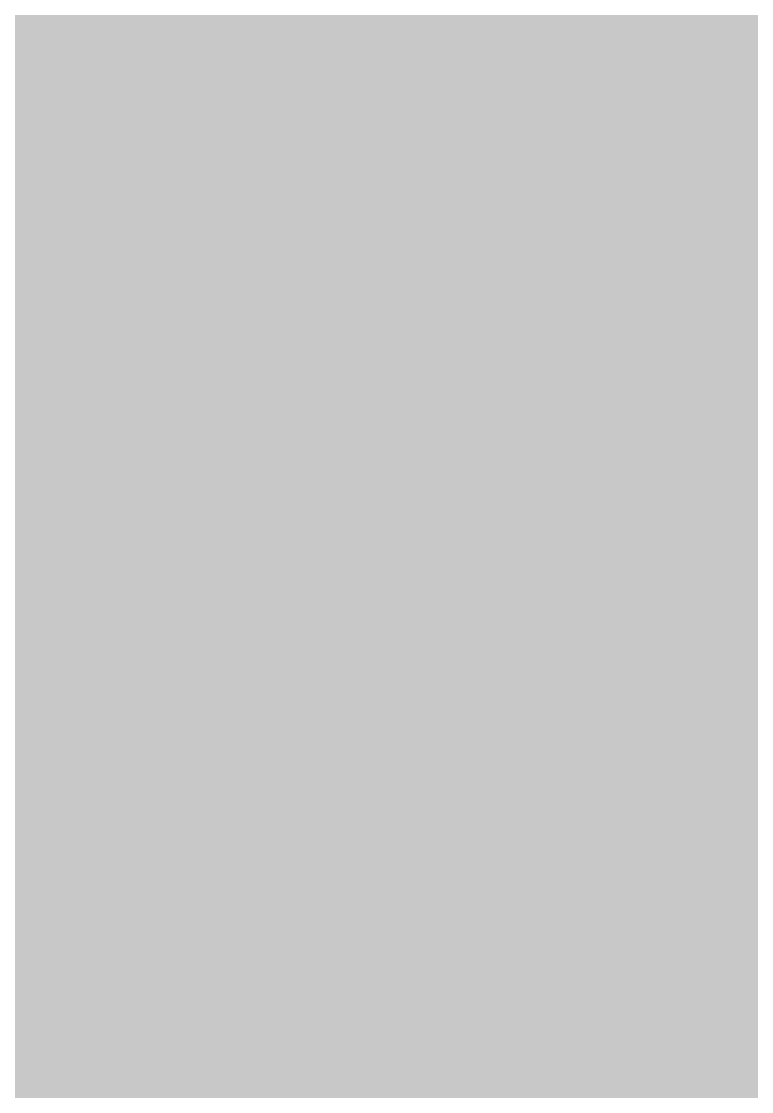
# Model space of a CAD drawing. Header units: inches. Extents: x 0 to 841, y 0 to 594.
# Drawn here: x 789.639 to 790.217, y 409.287 to 410.136 of the extents above; entities that cross this region are included whole.
import ezdxf

# ---------------------------------------------------------------- set-up
doc = ezdxf.new("R2010")
doc.units = ezdxf.units.IN
doc.layers.add('Sheet', color=255, linetype='Continuous')

msp = doc.modelspace()

# ---------------------------------------------------------------- linework, layer by layer
at = {"layer": 'Sheet'}
for points in [[(790.02077, 415.49456, 0.7493, 0.7493, 0), (790.02077, 409.9696, 0.7493, 0.7493, 0)], [(790.02077, 415.00045, 0.29972, 0.29972, 0), (790.02077, 409.9696, 0.29972, 0.29972, 0)], [(789.48179, 410.10436, 0.29972, 0.29972, 0), (789.5267, 410.10436, 0.29972, 0.29972, 0), (789.5267, 410.14927, 0.29972, 0.29972, 0), (789.5267, 410.14927, 0.29972, 0.29972, 0), (789.5267, 410.19419, 0.29972, 0.29972, 0), (789.5267, 410.19419, 0.29972, 0.29972, 0), (789.57162, 410.23911, 0.29972, 0.29972, 0), (789.57162, 410.23911, 0.29972, 0.29972, 0), (789.57162, 410.28403, 0.29972, 0.29972, 0), (789.61653, 410.28403, 0.29972, 0.29972, 0), (789.61653, 410.32895, 0.29972, 0.29972, 0)], [(789.48179, 410.10436, 0.29972, 0.29972, 0), (789.5267, 410.10436, 0.29972, 0.29972, 0), (789.5267, 410.14927, 0.29972, 0.29972, 0), (789.5267, 410.14927, 0.29972, 0.29972, 0), (789.5267, 410.19419, 0.29972, 0.29972, 0), (789.5267, 410.19419, 0.29972, 0.29972, 0), (789.57162, 410.23911, 0.29972, 0.29972, 0), (789.57162, 410.23911, 0.29972, 0.29972, 0), (789.57162, 410.28403, 0.29972, 0.29972, 0), (789.61653, 410.28403, 0.29972, 0.29972, 0), (789.61653, 410.32895, 0.29972, 0.29972, 0)], [(789.48179, 410.10436, 0.29972, 0.29972, 0), (789.5267, 410.10436, 0.29972, 0.29972, 0), (789.5267, 410.14927, 0.29972, 0.29972, 0), (789.5267, 410.14927, 0.29972, 0.29972, 0), (789.5267, 410.19419, 0.29972, 0.29972, 0), (789.5267, 410.19419, 0.29972, 0.29972, 0), (789.57162, 410.23911, 0.29972, 0.29972, 0), (789.57162, 410.23911, 0.29972, 0.29972, 0), (789.57162, 410.28403, 0.29972, 0.29972, 0), (789.61653, 410.28403, 0.29972, 0.29972, 0), (789.61653, 410.32895, 0.29972, 0.29972, 0)], [(789.48179, 410.10436, 0.29972, 0.29972, 0), (789.5267, 410.10436, 0.29972, 0.29972, 0), (789.5267, 410.14927, 0.29972, 0.29972, 0), (789.5267, 410.14927, 0.29972, 0.29972, 0), (789.5267, 410.19419, 0.29972, 0.29972, 0), (789.5267, 410.19419, 0.29972, 0.29972, 0), (789.57162, 410.23911, 0.29972, 0.29972, 0), (789.57162, 410.23911, 0.29972, 0.29972, 0), (789.57162, 410.28403, 0.29972, 0.29972, 0), (789.61653, 410.28403, 0.29972, 0.29972, 0), (789.61653, 410.32895, 0.29972, 0.29972, 0)], [(790.02077, 409.9696, 0.7493, 0.7493, 0), (752.51624, 409.9696, 0.7493, 0.7493, 0)], [(790.02077, 409.9696, 0.7493, 0.7493, 0), (790.02077, 404.48956, 0.7493, 0.7493, 0)], [(790.02077, 409.9696, 0.7493, 0.7493, 0), (790.02077, 409.9696, 0.7493, 0.7493, 0), (795.00641, 409.9696, 0.7493, 0.7493, 0)], [(790.02077, 404.98367, 0.29972, 0.29972, 0), (790.02077, 409.9696, 0.29972, 0.29972, 0)], [(790.02077, 409.4755, 0.29972, 0.29972, 0), (789.97586, 409.4755, 0.29972, 0.29972, 0), (789.97586, 409.4755, 0.29972, 0.29972, 0), (789.93094, 409.4755, 0.29972, 0.29972, 0), (789.88603, 409.4755, 0.29972, 0.29972, 0), (789.88603, 409.4755, 0.29972, 0.29972, 0), (789.84111, 409.52042, 0.29972, 0.29972, 0), (789.84111, 409.52042, 0.29972, 0.29972, 0), (789.7962, 409.52042, 0.29972, 0.29972, 0), (789.7962, 409.52042, 0.29972, 0.29972, 0), (789.75128, 409.52042, 0.29972, 0.29972, 0), (789.75128, 409.56534, 0.29972, 0.29972, 0), (789.70637, 409.56534, 0.29972, 0.29972, 0), (789.70637, 409.56534, 0.29972, 0.29972, 0), (789.66145, 409.61025, 0.29972, 0.29972, 0), (789.66145, 409.61025, 0.29972, 0.29972, 0), (789.61653, 409.61025, 0.29972, 0.29972, 0), (789.61653, 409.65517, 0.29972, 0.29972, 0), (789.61653, 409.65517, 0.29972, 0.29972, 0), (789.57162, 409.65517, 0.29972, 0.29972, 0), (789.57162, 409.70009, 0.29972, 0.29972, 0), (789.57162, 409.70009, 0.29972, 0.29972, 0), (789.5267, 409.74501, 0.29972, 0.29972, 0), (789.5267, 409.74501, 0.29972, 0.29972, 0), (789.5267, 409.78993, 0.29972, 0.29972, 0), (789.5267, 409.78993, 0.29972, 0.29972, 0), (789.5267, 409.83485, 0.29972, 0.29972, 0), (789.48179, 409.83485, 0.29972, 0.29972, 0)], [(790.02077, 409.4755, 0.29972, 0.29972, 0), (789.97586, 409.4755, 0.29972, 0.29972, 0), (789.97586, 409.4755, 0.29972, 0.29972, 0), (789.93094, 409.4755, 0.29972, 0.29972, 0), (789.88603, 409.4755, 0.29972, 0.29972, 0), (789.88603, 409.4755, 0.29972, 0.29972, 0), (789.84111, 409.52042, 0.29972, 0.29972, 0), (789.84111, 409.52042, 0.29972, 0.29972, 0), (789.7962, 409.52042, 0.29972, 0.29972, 0), (789.7962, 409.52042, 0.29972, 0.29972, 0), (789.75128, 409.52042, 0.29972, 0.29972, 0), (789.75128, 409.56534, 0.29972, 0.29972, 0), (789.70637, 409.56534, 0.29972, 0.29972, 0), (789.70637, 409.56534, 0.29972, 0.29972, 0), (789.66145, 409.61025, 0.29972, 0.29972, 0), (789.66145, 409.61025, 0.29972, 0.29972, 0), (789.61653, 409.61025, 0.29972, 0.29972, 0), (789.61653, 409.65517, 0.29972, 0.29972, 0), (789.61653, 409.65517, 0.29972, 0.29972, 0), (789.57162, 409.65517, 0.29972, 0.29972, 0), (789.57162, 409.70009, 0.29972, 0.29972, 0), (789.57162, 409.70009, 0.29972, 0.29972, 0), (789.5267, 409.74501, 0.29972, 0.29972, 0), (789.5267, 409.74501, 0.29972, 0.29972, 0), (789.5267, 409.78993, 0.29972, 0.29972, 0), (789.5267, 409.78993, 0.29972, 0.29972, 0), (789.5267, 409.83485, 0.29972, 0.29972, 0), (789.48179, 409.83485, 0.29972, 0.29972, 0)], [(790.02077, 409.4755, 0.29972, 0.29972, 0), (789.97586, 409.4755, 0.29972, 0.29972, 0), (789.97586, 409.4755, 0.29972, 0.29972, 0), (789.93094, 409.4755, 0.29972, 0.29972, 0), (789.88603, 409.4755, 0.29972, 0.29972, 0), (789.88603, 409.4755, 0.29972, 0.29972, 0), (789.84111, 409.52042, 0.29972, 0.29972, 0), (789.84111, 409.52042, 0.29972, 0.29972, 0), (789.7962, 409.52042, 0.29972, 0.29972, 0), (789.7962, 409.52042, 0.29972, 0.29972, 0), (789.75128, 409.52042, 0.29972, 0.29972, 0), (789.75128, 409.56534, 0.29972, 0.29972, 0), (789.70637, 409.56534, 0.29972, 0.29972, 0), (789.70637, 409.56534, 0.29972, 0.29972, 0), (789.66145, 409.61025, 0.29972, 0.29972, 0), (789.66145, 409.61025, 0.29972, 0.29972, 0), (789.61653, 409.61025, 0.29972, 0.29972, 0), (789.61653, 409.65517, 0.29972, 0.29972, 0), (789.61653, 409.65517, 0.29972, 0.29972, 0), (789.57162, 409.65517, 0.29972, 0.29972, 0), (789.57162, 409.70009, 0.29972, 0.29972, 0), (789.57162, 409.70009, 0.29972, 0.29972, 0), (789.5267, 409.74501, 0.29972, 0.29972, 0), (789.5267, 409.74501, 0.29972, 0.29972, 0), (789.5267, 409.78993, 0.29972, 0.29972, 0), (789.5267, 409.78993, 0.29972, 0.29972, 0), (789.5267, 409.83485, 0.29972, 0.29972, 0), (789.48179, 409.83485, 0.29972, 0.29972, 0)], [(790.02077, 409.4755, 0.29972, 0.29972, 0), (789.97586, 409.4755, 0.29972, 0.29972, 0), (789.97586, 409.4755, 0.29972, 0.29972, 0), (789.93094, 409.4755, 0.29972, 0.29972, 0), (789.88603, 409.4755, 0.29972, 0.29972, 0), (789.88603, 409.4755, 0.29972, 0.29972, 0), (789.84111, 409.52042, 0.29972, 0.29972, 0), (789.84111, 409.52042, 0.29972, 0.29972, 0), (789.7962, 409.52042, 0.29972, 0.29972, 0), (789.7962, 409.52042, 0.29972, 0.29972, 0), (789.75128, 409.52042, 0.29972, 0.29972, 0), (789.75128, 409.56534, 0.29972, 0.29972, 0), (789.70637, 409.56534, 0.29972, 0.29972, 0), (789.70637, 409.56534, 0.29972, 0.29972, 0), (789.66145, 409.61025, 0.29972, 0.29972, 0), (789.66145, 409.61025, 0.29972, 0.29972, 0), (789.61653, 409.61025, 0.29972, 0.29972, 0), (789.61653, 409.65517, 0.29972, 0.29972, 0), (789.61653, 409.65517, 0.29972, 0.29972, 0), (789.57162, 409.65517, 0.29972, 0.29972, 0), (789.57162, 409.70009, 0.29972, 0.29972, 0), (789.57162, 409.70009, 0.29972, 0.29972, 0), (789.5267, 409.74501, 0.29972, 0.29972, 0), (789.5267, 409.74501, 0.29972, 0.29972, 0), (789.5267, 409.78993, 0.29972, 0.29972, 0), (789.5267, 409.78993, 0.29972, 0.29972, 0), (789.5267, 409.83485, 0.29972, 0.29972, 0), (789.48179, 409.83485, 0.29972, 0.29972, 0)], [(790.3801, 409.61025, 0.29972, 0.29972, 0), (790.33518, 409.61025, 0.29972, 0.29972, 0), (790.33518, 409.61025, 0.29972, 0.29972, 0), (790.33518, 409.56534, 0.29972, 0.29972, 0), (790.29027, 409.56534, 0.29972, 0.29972, 0), (790.29027, 409.56534, 0.29972, 0.29972, 0), (790.24535, 409.52042, 0.29972, 0.29972, 0), (790.24535, 409.52042, 0.29972, 0.29972, 0), (790.20044, 409.52042, 0.29972, 0.29972, 0), (790.20044, 409.52042, 0.29972, 0.29972, 0), (790.15552, 409.52042, 0.29972, 0.29972, 0), (790.15552, 409.4755, 0.29972, 0.29972, 0), (790.11061, 409.4755, 0.29972, 0.29972, 0), (790.11061, 409.4755, 0.29972, 0.29972, 0), (790.06569, 409.4755, 0.29972, 0.29972, 0), (790.06569, 409.4755, 0.29972, 0.29972, 0), (790.02077, 409.4755, 0.29972, 0.29972, 0)], [(790.3801, 409.61025, 0.29972, 0.29972, 0), (790.33518, 409.61025, 0.29972, 0.29972, 0), (790.33518, 409.61025, 0.29972, 0.29972, 0), (790.33518, 409.56534, 0.29972, 0.29972, 0), (790.29027, 409.56534, 0.29972, 0.29972, 0), (790.29027, 409.56534, 0.29972, 0.29972, 0), (790.24535, 409.52042, 0.29972, 0.29972, 0), (790.24535, 409.52042, 0.29972, 0.29972, 0), (790.20044, 409.52042, 0.29972, 0.29972, 0), (790.20044, 409.52042, 0.29972, 0.29972, 0), (790.15552, 409.52042, 0.29972, 0.29972, 0), (790.15552, 409.4755, 0.29972, 0.29972, 0), (790.11061, 409.4755, 0.29972, 0.29972, 0), (790.11061, 409.4755, 0.29972, 0.29972, 0), (790.06569, 409.4755, 0.29972, 0.29972, 0), (790.06569, 409.4755, 0.29972, 0.29972, 0), (790.02077, 409.4755, 0.29972, 0.29972, 0)], [(790.3801, 409.61025, 0.29972, 0.29972, 0), (790.33518, 409.61025, 0.29972, 0.29972, 0), (790.33518, 409.61025, 0.29972, 0.29972, 0), (790.33518, 409.56534, 0.29972, 0.29972, 0), (790.29027, 409.56534, 0.29972, 0.29972, 0), (790.29027, 409.56534, 0.29972, 0.29972, 0), (790.24535, 409.52042, 0.29972, 0.29972, 0), (790.24535, 409.52042, 0.29972, 0.29972, 0), (790.20044, 409.52042, 0.29972, 0.29972, 0), (790.20044, 409.52042, 0.29972, 0.29972, 0), (790.15552, 409.52042, 0.29972, 0.29972, 0), (790.15552, 409.4755, 0.29972, 0.29972, 0), (790.11061, 409.4755, 0.29972, 0.29972, 0), (790.11061, 409.4755, 0.29972, 0.29972, 0), (790.06569, 409.4755, 0.29972, 0.29972, 0), (790.06569, 409.4755, 0.29972, 0.29972, 0), (790.02077, 409.4755, 0.29972, 0.29972, 0)], [(790.3801, 409.61025, 0.29972, 0.29972, 0), (790.33518, 409.61025, 0.29972, 0.29972, 0), (790.33518, 409.61025, 0.29972, 0.29972, 0), (790.33518, 409.56534, 0.29972, 0.29972, 0), (790.29027, 409.56534, 0.29972, 0.29972, 0), (790.29027, 409.56534, 0.29972, 0.29972, 0), (790.24535, 409.52042, 0.29972, 0.29972, 0), (790.24535, 409.52042, 0.29972, 0.29972, 0), (790.20044, 409.52042, 0.29972, 0.29972, 0), (790.20044, 409.52042, 0.29972, 0.29972, 0), (790.15552, 409.52042, 0.29972, 0.29972, 0), (790.15552, 409.4755, 0.29972, 0.29972, 0), (790.11061, 409.4755, 0.29972, 0.29972, 0), (790.11061, 409.4755, 0.29972, 0.29972, 0), (790.06569, 409.4755, 0.29972, 0.29972, 0), (790.06569, 409.4755, 0.29972, 0.29972, 0), (790.02077, 409.4755, 0.29972, 0.29972, 0)], [(790.02077, 409.4755, 0.09906, 0.09906, 0), (789.97586, 409.4755, 0.09906, 0.09906, 0), (789.97586, 409.4755, 0.09906, 0.09906, 0), (789.93094, 409.4755, 0.09906, 0.09906, 0), (789.88603, 409.4755, 0.09906, 0.09906, 0), (789.88603, 409.4755, 0.09906, 0.09906, 0), (789.84111, 409.52042, 0.09906, 0.09906, 0), (789.84111, 409.52042, 0.09906, 0.09906, 0), (789.7962, 409.52042, 0.09906, 0.09906, 0), (789.7962, 409.52042, 0.09906, 0.09906, 0), (789.75128, 409.52042, 0.09906, 0.09906, 0), (789.75128, 409.56534, 0.09906, 0.09906, 0), (789.70637, 409.56534, 0.09906, 0.09906, 0), (789.70637, 409.56534, 0.09906, 0.09906, 0), (789.66145, 409.61025, 0.09906, 0.09906, 0), (789.66145, 409.61025, 0.09906, 0.09906, 0), (789.61653, 409.61025, 0.09906, 0.09906, 0), (789.61653, 409.65517, 0.09906, 0.09906, 0), (789.61653, 409.65517, 0.09906, 0.09906, 0), (789.57162, 409.65517, 0.09906, 0.09906, 0)], [(790.02077, 409.4755, 0.09906, 0.09906, 0), (789.97586, 409.4755, 0.09906, 0.09906, 0), (789.97586, 409.4755, 0.09906, 0.09906, 0), (789.93094, 409.4755, 0.09906, 0.09906, 0), (789.88603, 409.4755, 0.09906, 0.09906, 0), (789.88603, 409.4755, 0.09906, 0.09906, 0), (789.84111, 409.52042, 0.09906, 0.09906, 0), (789.84111, 409.52042, 0.09906, 0.09906, 0), (789.7962, 409.52042, 0.09906, 0.09906, 0), (789.7962, 409.52042, 0.09906, 0.09906, 0), (789.75128, 409.52042, 0.09906, 0.09906, 0), (789.75128, 409.56534, 0.09906, 0.09906, 0), (789.70637, 409.56534, 0.09906, 0.09906, 0), (789.70637, 409.56534, 0.09906, 0.09906, 0), (789.66145, 409.61025, 0.09906, 0.09906, 0), (789.66145, 409.61025, 0.09906, 0.09906, 0), (789.61653, 409.61025, 0.09906, 0.09906, 0), (789.61653, 409.65517, 0.09906, 0.09906, 0), (789.61653, 409.65517, 0.09906, 0.09906, 0), (789.57162, 409.65517, 0.09906, 0.09906, 0)], [(790.02077, 409.4755, 0.09906, 0.09906, 0), (789.97586, 409.4755, 0.09906, 0.09906, 0), (789.97586, 409.4755, 0.09906, 0.09906, 0), (789.93094, 409.4755, 0.09906, 0.09906, 0), (789.88603, 409.4755, 0.09906, 0.09906, 0), (789.88603, 409.4755, 0.09906, 0.09906, 0), (789.84111, 409.52042, 0.09906, 0.09906, 0), (789.84111, 409.52042, 0.09906, 0.09906, 0), (789.7962, 409.52042, 0.09906, 0.09906, 0), (789.7962, 409.52042, 0.09906, 0.09906, 0), (789.75128, 409.52042, 0.09906, 0.09906, 0), (789.75128, 409.56534, 0.09906, 0.09906, 0), (789.70637, 409.56534, 0.09906, 0.09906, 0), (789.70637, 409.56534, 0.09906, 0.09906, 0), (789.66145, 409.61025, 0.09906, 0.09906, 0), (789.66145, 409.61025, 0.09906, 0.09906, 0), (789.61653, 409.61025, 0.09906, 0.09906, 0), (789.61653, 409.65517, 0.09906, 0.09906, 0), (789.61653, 409.65517, 0.09906, 0.09906, 0), (789.57162, 409.65517, 0.09906, 0.09906, 0)], [(790.02077, 409.4755, 0.09906, 0.09906, 0), (789.97586, 409.4755, 0.09906, 0.09906, 0), (789.97586, 409.4755, 0.09906, 0.09906, 0), (789.93094, 409.4755, 0.09906, 0.09906, 0), (789.88603, 409.4755, 0.09906, 0.09906, 0), (789.88603, 409.4755, 0.09906, 0.09906, 0), (789.84111, 409.52042, 0.09906, 0.09906, 0), (789.84111, 409.52042, 0.09906, 0.09906, 0), (789.7962, 409.52042, 0.09906, 0.09906, 0), (789.7962, 409.52042, 0.09906, 0.09906, 0), (789.75128, 409.52042, 0.09906, 0.09906, 0), (789.75128, 409.56534, 0.09906, 0.09906, 0), (789.70637, 409.56534, 0.09906, 0.09906, 0), (789.70637, 409.56534, 0.09906, 0.09906, 0), (789.66145, 409.61025, 0.09906, 0.09906, 0), (789.66145, 409.61025, 0.09906, 0.09906, 0), (789.61653, 409.61025, 0.09906, 0.09906, 0), (789.61653, 409.65517, 0.09906, 0.09906, 0), (789.61653, 409.65517, 0.09906, 0.09906, 0), (789.57162, 409.65517, 0.09906, 0.09906, 0)], [(790.29027, 409.56534, 0.09906, 0.09906, 0), (790.24535, 409.52042, 0.09906, 0.09906, 0), (790.24535, 409.52042, 0.09906, 0.09906, 0), (790.20044, 409.52042, 0.09906, 0.09906, 0), (790.20044, 409.52042, 0.09906, 0.09906, 0), (790.15552, 409.52042, 0.09906, 0.09906, 0), (790.15552, 409.4755, 0.09906, 0.09906, 0), (790.11061, 409.4755, 0.09906, 0.09906, 0), (790.11061, 409.4755, 0.09906, 0.09906, 0), (790.06569, 409.4755, 0.09906, 0.09906, 0), (790.06569, 409.4755, 0.09906, 0.09906, 0), (790.02077, 409.4755, 0.09906, 0.09906, 0)], [(790.29027, 409.56534, 0.09906, 0.09906, 0), (790.24535, 409.52042, 0.09906, 0.09906, 0), (790.24535, 409.52042, 0.09906, 0.09906, 0), (790.20044, 409.52042, 0.09906, 0.09906, 0), (790.20044, 409.52042, 0.09906, 0.09906, 0), (790.15552, 409.52042, 0.09906, 0.09906, 0), (790.15552, 409.4755, 0.09906, 0.09906, 0), (790.11061, 409.4755, 0.09906, 0.09906, 0), (790.11061, 409.4755, 0.09906, 0.09906, 0), (790.06569, 409.4755, 0.09906, 0.09906, 0), (790.06569, 409.4755, 0.09906, 0.09906, 0), (790.02077, 409.4755, 0.09906, 0.09906, 0)], [(790.29027, 409.56534, 0.09906, 0.09906, 0), (790.24535, 409.52042, 0.09906, 0.09906, 0), (790.24535, 409.52042, 0.09906, 0.09906, 0), (790.20044, 409.52042, 0.09906, 0.09906, 0), (790.20044, 409.52042, 0.09906, 0.09906, 0), (790.15552, 409.52042, 0.09906, 0.09906, 0), (790.15552, 409.4755, 0.09906, 0.09906, 0), (790.11061, 409.4755, 0.09906, 0.09906, 0), (790.11061, 409.4755, 0.09906, 0.09906, 0), (790.06569, 409.4755, 0.09906, 0.09906, 0), (790.06569, 409.4755, 0.09906, 0.09906, 0), (790.02077, 409.4755, 0.09906, 0.09906, 0)], [(790.29027, 409.56534, 0.09906, 0.09906, 0), (790.24535, 409.52042, 0.09906, 0.09906, 0), (790.24535, 409.52042, 0.09906, 0.09906, 0), (790.20044, 409.52042, 0.09906, 0.09906, 0), (790.20044, 409.52042, 0.09906, 0.09906, 0), (790.15552, 409.52042, 0.09906, 0.09906, 0), (790.15552, 409.4755, 0.09906, 0.09906, 0), (790.11061, 409.4755, 0.09906, 0.09906, 0), (790.11061, 409.4755, 0.09906, 0.09906, 0), (790.06569, 409.4755, 0.09906, 0.09906, 0), (790.06569, 409.4755, 0.09906, 0.09906, 0), (790.02077, 409.4755, 0.09906, 0.09906, 0)], [(790.02077, 409.20599, 0.29972, 0.29972, 0), (789.97586, 409.20599, 0.29972, 0.29972, 0), (789.93094, 409.20599, 0.29972, 0.29972, 0), (789.88603, 409.20599, 0.29972, 0.29972, 0), (789.84111, 409.20599, 0.29972, 0.29972, 0), (789.84111, 409.25091, 0.29972, 0.29972, 0), (789.7962, 409.25091, 0.29972, 0.29972, 0), (789.75128, 409.25091, 0.29972, 0.29972, 0), (789.70637, 409.25091, 0.29972, 0.29972, 0), (789.66145, 409.29583, 0.29972, 0.29972, 0), (789.66145, 409.29583, 0.29972, 0.29972, 0), (789.61653, 409.34074, 0.29972, 0.29972, 0), (789.57162, 409.34074, 0.29972, 0.29972, 0), (789.57162, 409.34074, 0.29972, 0.29972, 0), (789.5267, 409.38566, 0.29972, 0.29972, 0), (789.48179, 409.43058, 0.29972, 0.29972, 0)], [(790.02077, 409.20599, 0.29972, 0.29972, 0), (789.97586, 409.20599, 0.29972, 0.29972, 0), (789.93094, 409.20599, 0.29972, 0.29972, 0), (789.88603, 409.20599, 0.29972, 0.29972, 0), (789.84111, 409.20599, 0.29972, 0.29972, 0), (789.84111, 409.25091, 0.29972, 0.29972, 0), (789.7962, 409.25091, 0.29972, 0.29972, 0), (789.75128, 409.25091, 0.29972, 0.29972, 0), (789.70637, 409.25091, 0.29972, 0.29972, 0), (789.66145, 409.29583, 0.29972, 0.29972, 0), (789.66145, 409.29583, 0.29972, 0.29972, 0), (789.61653, 409.34074, 0.29972, 0.29972, 0), (789.57162, 409.34074, 0.29972, 0.29972, 0), (789.57162, 409.34074, 0.29972, 0.29972, 0), (789.5267, 409.38566, 0.29972, 0.29972, 0), (789.48179, 409.43058, 0.29972, 0.29972, 0)], [(790.02077, 409.20599, 0.29972, 0.29972, 0), (789.97586, 409.20599, 0.29972, 0.29972, 0), (789.93094, 409.20599, 0.29972, 0.29972, 0), (789.88603, 409.20599, 0.29972, 0.29972, 0), (789.84111, 409.20599, 0.29972, 0.29972, 0), (789.84111, 409.25091, 0.29972, 0.29972, 0), (789.7962, 409.25091, 0.29972, 0.29972, 0), (789.75128, 409.25091, 0.29972, 0.29972, 0), (789.70637, 409.25091, 0.29972, 0.29972, 0), (789.66145, 409.29583, 0.29972, 0.29972, 0), (789.66145, 409.29583, 0.29972, 0.29972, 0), (789.61653, 409.34074, 0.29972, 0.29972, 0), (789.57162, 409.34074, 0.29972, 0.29972, 0), (789.57162, 409.34074, 0.29972, 0.29972, 0), (789.5267, 409.38566, 0.29972, 0.29972, 0), (789.48179, 409.43058, 0.29972, 0.29972, 0)], [(790.02077, 409.20599, 0.29972, 0.29972, 0), (789.97586, 409.20599, 0.29972, 0.29972, 0), (789.93094, 409.20599, 0.29972, 0.29972, 0), (789.88603, 409.20599, 0.29972, 0.29972, 0), (789.84111, 409.20599, 0.29972, 0.29972, 0), (789.84111, 409.25091, 0.29972, 0.29972, 0), (789.7962, 409.25091, 0.29972, 0.29972, 0), (789.75128, 409.25091, 0.29972, 0.29972, 0), (789.70637, 409.25091, 0.29972, 0.29972, 0), (789.66145, 409.29583, 0.29972, 0.29972, 0), (789.66145, 409.29583, 0.29972, 0.29972, 0), (789.61653, 409.34074, 0.29972, 0.29972, 0), (789.57162, 409.34074, 0.29972, 0.29972, 0), (789.57162, 409.34074, 0.29972, 0.29972, 0), (789.5267, 409.38566, 0.29972, 0.29972, 0), (789.48179, 409.43058, 0.29972, 0.29972, 0)], [(790.02077, 409.20599, 0.29972, 0.29972, 0), (789.97586, 409.20599, 0.29972, 0.29972, 0), (789.93094, 409.20599, 0.29972, 0.29972, 0), (789.88603, 409.20599, 0.29972, 0.29972, 0), (789.84111, 409.20599, 0.29972, 0.29972, 0), (789.84111, 409.25091, 0.29972, 0.29972, 0), (789.7962, 409.25091, 0.29972, 0.29972, 0), (789.75128, 409.25091, 0.29972, 0.29972, 0), (789.70637, 409.25091, 0.29972, 0.29972, 0), (789.66145, 409.29583, 0.29972, 0.29972, 0), (789.66145, 409.29583, 0.29972, 0.29972, 0), (789.61653, 409.34074, 0.29972, 0.29972, 0), (789.57162, 409.34074, 0.29972, 0.29972, 0), (789.57162, 409.34074, 0.29972, 0.29972, 0), (789.5267, 409.38566, 0.29972, 0.29972, 0), (789.48179, 409.43058, 0.29972, 0.29972, 0)], [(790.02077, 409.20599, 0.29972, 0.29972, 0), (789.97586, 409.20599, 0.29972, 0.29972, 0), (789.93094, 409.20599, 0.29972, 0.29972, 0), (789.88603, 409.20599, 0.29972, 0.29972, 0), (789.84111, 409.20599, 0.29972, 0.29972, 0), (789.84111, 409.25091, 0.29972, 0.29972, 0), (789.7962, 409.25091, 0.29972, 0.29972, 0), (789.75128, 409.25091, 0.29972, 0.29972, 0), (789.70637, 409.25091, 0.29972, 0.29972, 0), (789.66145, 409.29583, 0.29972, 0.29972, 0), (789.66145, 409.29583, 0.29972, 0.29972, 0), (789.61653, 409.34074, 0.29972, 0.29972, 0), (789.57162, 409.34074, 0.29972, 0.29972, 0), (789.57162, 409.34074, 0.29972, 0.29972, 0), (789.5267, 409.38566, 0.29972, 0.29972, 0), (789.48179, 409.43058, 0.29972, 0.29972, 0)], [(790.3801, 409.29583, 0.29972, 0.29972, 0), (790.33518, 409.29583, 0.29972, 0.29972, 0), (790.29027, 409.25091, 0.29972, 0.29972, 0), (790.29027, 409.25091, 0.29972, 0.29972, 0), (790.24535, 409.25091, 0.29972, 0.29972, 0), (790.20044, 409.25091, 0.29972, 0.29972, 0), (790.15552, 409.20599, 0.29972, 0.29972, 0), (790.11061, 409.20599, 0.29972, 0.29972, 0), (790.11061, 409.20599, 0.29972, 0.29972, 0), (790.06569, 409.20599, 0.29972, 0.29972, 0), (790.02077, 409.20599, 0.29972, 0.29972, 0)], [(790.3801, 409.29583, 0.29972, 0.29972, 0), (790.33518, 409.29583, 0.29972, 0.29972, 0), (790.29027, 409.25091, 0.29972, 0.29972, 0), (790.29027, 409.25091, 0.29972, 0.29972, 0), (790.24535, 409.25091, 0.29972, 0.29972, 0), (790.20044, 409.25091, 0.29972, 0.29972, 0), (790.15552, 409.20599, 0.29972, 0.29972, 0), (790.11061, 409.20599, 0.29972, 0.29972, 0), (790.11061, 409.20599, 0.29972, 0.29972, 0), (790.06569, 409.20599, 0.29972, 0.29972, 0), (790.02077, 409.20599, 0.29972, 0.29972, 0)], [(790.3801, 409.29583, 0.29972, 0.29972, 0), (790.33518, 409.29583, 0.29972, 0.29972, 0), (790.29027, 409.25091, 0.29972, 0.29972, 0), (790.29027, 409.25091, 0.29972, 0.29972, 0), (790.24535, 409.25091, 0.29972, 0.29972, 0), (790.20044, 409.25091, 0.29972, 0.29972, 0), (790.15552, 409.20599, 0.29972, 0.29972, 0), (790.11061, 409.20599, 0.29972, 0.29972, 0), (790.11061, 409.20599, 0.29972, 0.29972, 0), (790.06569, 409.20599, 0.29972, 0.29972, 0), (790.02077, 409.20599, 0.29972, 0.29972, 0)], [(790.3801, 409.29583, 0.29972, 0.29972, 0), (790.33518, 409.29583, 0.29972, 0.29972, 0), (790.29027, 409.25091, 0.29972, 0.29972, 0), (790.29027, 409.25091, 0.29972, 0.29972, 0), (790.24535, 409.25091, 0.29972, 0.29972, 0), (790.20044, 409.25091, 0.29972, 0.29972, 0), (790.15552, 409.20599, 0.29972, 0.29972, 0), (790.11061, 409.20599, 0.29972, 0.29972, 0), (790.11061, 409.20599, 0.29972, 0.29972, 0), (790.06569, 409.20599, 0.29972, 0.29972, 0), (790.02077, 409.20599, 0.29972, 0.29972, 0)], [(790.3801, 409.29583, 0.29972, 0.29972, 0), (790.33518, 409.29583, 0.29972, 0.29972, 0), (790.29027, 409.25091, 0.29972, 0.29972, 0), (790.29027, 409.25091, 0.29972, 0.29972, 0), (790.24535, 409.25091, 0.29972, 0.29972, 0), (790.20044, 409.25091, 0.29972, 0.29972, 0), (790.15552, 409.20599, 0.29972, 0.29972, 0), (790.11061, 409.20599, 0.29972, 0.29972, 0), (790.11061, 409.20599, 0.29972, 0.29972, 0), (790.06569, 409.20599, 0.29972, 0.29972, 0), (790.02077, 409.20599, 0.29972, 0.29972, 0)], [(790.3801, 409.29583, 0.29972, 0.29972, 0), (790.33518, 409.29583, 0.29972, 0.29972, 0), (790.29027, 409.25091, 0.29972, 0.29972, 0), (790.29027, 409.25091, 0.29972, 0.29972, 0), (790.24535, 409.25091, 0.29972, 0.29972, 0), (790.20044, 409.25091, 0.29972, 0.29972, 0), (790.15552, 409.20599, 0.29972, 0.29972, 0), (790.11061, 409.20599, 0.29972, 0.29972, 0), (790.11061, 409.20599, 0.29972, 0.29972, 0), (790.06569, 409.20599, 0.29972, 0.29972, 0), (790.02077, 409.20599, 0.29972, 0.29972, 0)], [(789.84111, 409.20599, 0.09906, 0.09906, 0), (789.84111, 409.25091, 0.09906, 0.09906, 0), (789.7962, 409.25091, 0.09906, 0.09906, 0), (789.75128, 409.25091, 0.09906, 0.09906, 0), (789.70637, 409.25091, 0.09906, 0.09906, 0), (789.66145, 409.29583, 0.09906, 0.09906, 0), (789.66145, 409.29583, 0.09906, 0.09906, 0), (789.61653, 409.34074, 0.09906, 0.09906, 0), (789.57162, 409.34074, 0.09906, 0.09906, 0)], [(789.84111, 409.20599, 0.09906, 0.09906, 0), (789.84111, 409.25091, 0.09906, 0.09906, 0), (789.7962, 409.25091, 0.09906, 0.09906, 0), (789.75128, 409.25091, 0.09906, 0.09906, 0), (789.70637, 409.25091, 0.09906, 0.09906, 0), (789.66145, 409.29583, 0.09906, 0.09906, 0), (789.66145, 409.29583, 0.09906, 0.09906, 0), (789.61653, 409.34074, 0.09906, 0.09906, 0), (789.57162, 409.34074, 0.09906, 0.09906, 0)], [(789.84111, 409.20599, 0.09906, 0.09906, 0), (789.84111, 409.25091, 0.09906, 0.09906, 0), (789.7962, 409.25091, 0.09906, 0.09906, 0), (789.75128, 409.25091, 0.09906, 0.09906, 0), (789.70637, 409.25091, 0.09906, 0.09906, 0), (789.66145, 409.29583, 0.09906, 0.09906, 0), (789.66145, 409.29583, 0.09906, 0.09906, 0), (789.61653, 409.34074, 0.09906, 0.09906, 0), (789.57162, 409.34074, 0.09906, 0.09906, 0)], [(789.84111, 409.20599, 0.09906, 0.09906, 0), (789.84111, 409.25091, 0.09906, 0.09906, 0), (789.7962, 409.25091, 0.09906, 0.09906, 0), (789.75128, 409.25091, 0.09906, 0.09906, 0), (789.70637, 409.25091, 0.09906, 0.09906, 0), (789.66145, 409.29583, 0.09906, 0.09906, 0), (789.66145, 409.29583, 0.09906, 0.09906, 0), (789.61653, 409.34074, 0.09906, 0.09906, 0), (789.57162, 409.34074, 0.09906, 0.09906, 0)], [(789.84111, 409.20599, 0.09906, 0.09906, 0), (789.84111, 409.25091, 0.09906, 0.09906, 0), (789.7962, 409.25091, 0.09906, 0.09906, 0), (789.75128, 409.25091, 0.09906, 0.09906, 0), (789.70637, 409.25091, 0.09906, 0.09906, 0), (789.66145, 409.29583, 0.09906, 0.09906, 0), (789.66145, 409.29583, 0.09906, 0.09906, 0), (789.61653, 409.34074, 0.09906, 0.09906, 0), (789.57162, 409.34074, 0.09906, 0.09906, 0)], [(789.84111, 409.20599, 0.09906, 0.09906, 0), (789.84111, 409.25091, 0.09906, 0.09906, 0), (789.7962, 409.25091, 0.09906, 0.09906, 0), (789.75128, 409.25091, 0.09906, 0.09906, 0), (789.70637, 409.25091, 0.09906, 0.09906, 0), (789.66145, 409.29583, 0.09906, 0.09906, 0), (789.66145, 409.29583, 0.09906, 0.09906, 0), (789.61653, 409.34074, 0.09906, 0.09906, 0), (789.57162, 409.34074, 0.09906, 0.09906, 0)], [(790.29027, 409.25091, 0.09906, 0.09906, 0), (790.24535, 409.25091, 0.09906, 0.09906, 0), (790.20044, 409.25091, 0.09906, 0.09906, 0), (790.15552, 409.20599, 0.09906, 0.09906, 0)], [(790.29027, 409.25091, 0.09906, 0.09906, 0), (790.24535, 409.25091, 0.09906, 0.09906, 0), (790.20044, 409.25091, 0.09906, 0.09906, 0), (790.15552, 409.20599, 0.09906, 0.09906, 0)], [(790.29027, 409.25091, 0.09906, 0.09906, 0), (790.24535, 409.25091, 0.09906, 0.09906, 0), (790.20044, 409.25091, 0.09906, 0.09906, 0), (790.15552, 409.20599, 0.09906, 0.09906, 0)], [(790.29027, 409.25091, 0.09906, 0.09906, 0), (790.24535, 409.25091, 0.09906, 0.09906, 0), (790.20044, 409.25091, 0.09906, 0.09906, 0), (790.15552, 409.20599, 0.09906, 0.09906, 0)], [(790.29027, 409.25091, 0.09906, 0.09906, 0), (790.24535, 409.25091, 0.09906, 0.09906, 0), (790.20044, 409.25091, 0.09906, 0.09906, 0), (790.15552, 409.20599, 0.09906, 0.09906, 0)], [(790.29027, 409.25091, 0.09906, 0.09906, 0), (790.24535, 409.25091, 0.09906, 0.09906, 0), (790.20044, 409.25091, 0.09906, 0.09906, 0), (790.15552, 409.20599, 0.09906, 0.09906, 0)]]:
    msp.add_lwpolyline(points, format="xyseb", dxfattribs=at)
msp.add_lwpolyline([(789.74589, 409.99961, 0.508, 0.508, 1), (790.25389, 409.99961, 0.508, 0.508, 1)], format="xyseb", close=True, dxfattribs=at)

doc.saveas('drawing.dxf')
